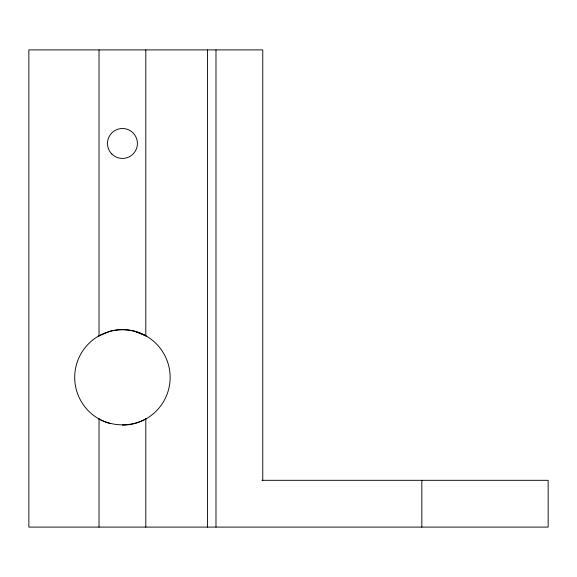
<?xml version="1.0" encoding="UTF-8"?>
<svg xmlns="http://www.w3.org/2000/svg" width="577" height="577" viewBox="0 0 577 577"><rect width="100%" height="100%" fill="white"/><g stroke="black" fill="none" stroke-linecap="round" stroke-linejoin="round"><path stroke-width="0.87" d="M98.566 418.7L99.028 418.967C113.467 426.785 131.405 426.836 145.808 418.909L146.269 418.7M261.958 480.316L548.15 480.316L548.15 527.097L28.85 527.097L28.85 49.903L262.766 49.903L262.766 480.316M134.766 331.299L146.269 336.081M421.83 480.316L421.83 527.097M215.986 49.903L215.986 527.097M207.561 49.903L207.561 527.097M145.808 49.903L145.808 335.814A47.624 47.624 0 0 0 110.07 331.299L98.559 336.066L99.028 335.864L99.028 49.903M145.808 418.909L145.808 527.097M99.028 418.967L99.028 527.097M110.07 423.482A47.718 47.718 0 0 1 85.865 346.719A47.718 47.718 0 0 1 165.664 357.221A47.718 47.718 0 0 1 122.418 425.112M111.866 154.059A14.973 14.973 0 0 0 136.908 147.344A14.973 14.973 0 0 0 118.573 129.01A14.973 14.973 0 0 0 111.866 154.059"/></g></svg>
